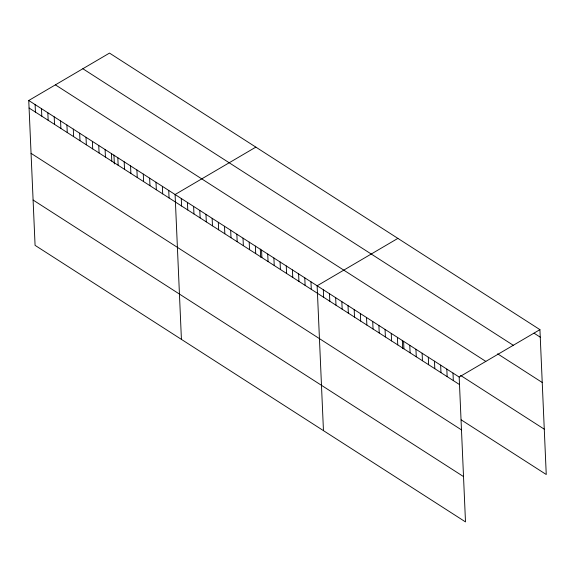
<?xml version="1.0" encoding="UTF-8"?>
<svg xmlns="http://www.w3.org/2000/svg" width="575" height="575" viewBox="0 0 575 575"><rect width="100%" height="100%" fill="white"/><g stroke="black" fill="none" stroke-linecap="round" stroke-linejoin="round"><path stroke-width="0.86" d="M28.75 100.496L459.173 377.042L465.498 521.906L35.075 245.353L28.75 100.496L109.502 53.094L539.925 329.647L546.25 474.504L461.164 419.836M255.846 147.121L175.095 194.522L181.42 339.379M397.886 238.381L317.134 285.782L323.459 430.646M459.173 377.042L539.925 329.647M534.082 333.205L540.256 337.173M82.85 68.741L513.274 345.287M497.634 353.833L542.232 382.49M55.401 84.856L485.825 361.402M460.553 375.396L544.273 429.187M29.081 108.021L459.504 384.567M31.057 153.338L461.481 429.892M33.098 200.035L463.522 476.582M452.999 373.074L453.323 380.6M446.825 369.107L447.149 376.632M440.644 365.139L440.975 372.665M434.47 361.172L434.801 368.697M428.296 357.204L428.627 364.73M422.122 353.237L422.445 360.762M415.941 349.269L416.271 356.795M409.767 345.302L410.097 352.827M403.592 341.334L403.923 348.86M402.335 340.35L402.694 348.443M397.418 337.367L397.749 344.892M391.244 333.392L391.568 340.925M385.063 329.425L385.394 336.95M378.889 325.457L379.22 332.982M372.715 321.49L373.046 329.015M366.541 317.522L366.864 325.048M360.36 313.555L360.69 321.08M354.186 309.587L354.516 317.113M348.012 305.62L348.342 313.145M341.838 301.652L342.168 309.178M335.663 297.685L335.987 305.21M329.482 293.717L329.813 301.243M323.308 289.75L323.639 297.275M310.96 281.815L311.283 289.34M304.786 277.847L305.109 285.373M298.605 273.88L298.935 281.405M292.431 269.912L292.761 277.438M286.257 265.945L286.587 273.47M280.082 261.977L280.406 269.502M273.901 258.01L274.232 265.535M267.727 254.035L268.058 261.567M261.553 250.068L261.884 257.593M260.295 249.09L260.655 257.183M255.379 246.1L255.702 253.625M249.205 242.132L249.528 249.658M243.024 238.165L243.354 245.69M236.85 234.197L237.18 241.723M230.676 230.23L231.006 237.755M224.502 226.263L224.825 233.788M218.32 222.295L218.651 229.82M212.146 218.327L212.477 225.853M205.972 214.36L206.303 221.885M199.798 210.393L200.122 217.918M193.624 206.425L193.947 213.95M187.443 202.458L187.773 209.983M181.269 198.49L181.599 206.015M168.734 190.433L169.057 197.958M162.366 186.343L162.696 193.868M156.005 182.253L156.335 189.779M149.644 178.171L149.974 185.696M143.283 174.081L143.606 181.607M136.915 169.992L137.245 177.517M130.554 165.902L130.884 173.427M124.193 161.819L124.523 169.345M117.832 157.73L118.155 165.255M113.951 155.063L114.346 163.968M111.464 153.64L111.794 161.165M105.103 149.55L105.433 157.076M98.742 145.461L99.073 152.986M92.381 141.378L92.704 148.903M86.013 137.288L86.343 144.814M79.652 133.199L79.983 140.724M73.291 129.109L73.622 136.634M66.93 125.027L67.253 132.552M60.562 120.937L60.892 128.462M54.201 116.847L54.532 124.372M47.84 112.757L48.163 120.283M41.479 108.668L41.802 116.193M35.111 104.585L35.442 112.111"/></g></svg>
